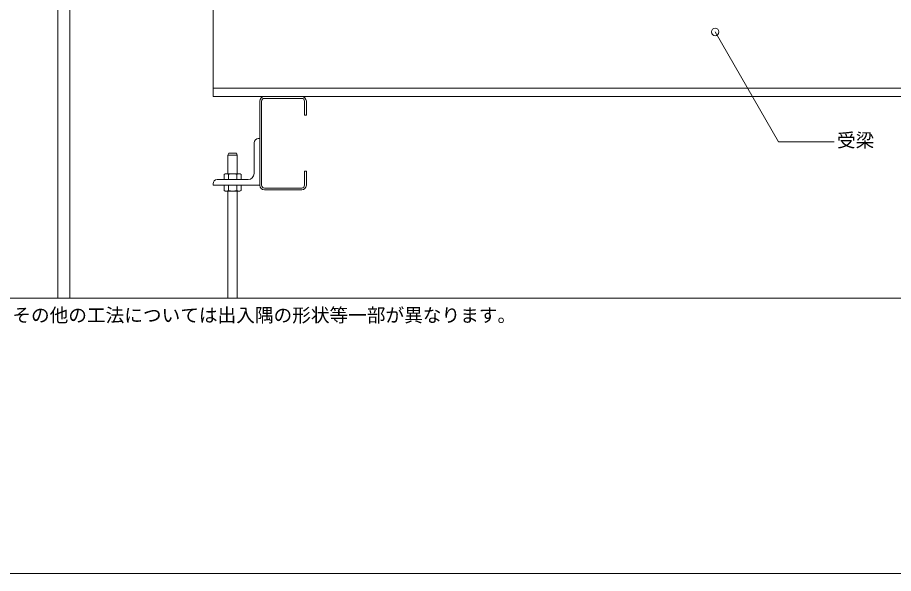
# Model space of a CAD drawing. Units: millimetres, scale not verified. Extents: x -1380 to 1380, y -955 to 955.
# Drawn here: x -354 to 584, y -955 to -359 of the extents above; entities that cross this region are included whole.
import ezdxf
from ezdxf.enums import TextEntityAlignment as Align

# ---------------------------------------------------------------- set-up
doc = ezdxf.new("R2010")
doc.units = ezdxf.units.MM
doc.header["$LTSCALE"] = 3
for name, color, linetype, lineweight in [('0-0_0', 7, 'Continuous', 9), ('0-4_MOJI', 7, 'Continuous', 18), ('0-7_KANAMONO_SCREW', 4, 'Continuous', 18), ('0-9_KANAMONO', 5, 'Continuous', 18), ('0-A_TEKKOTU', 7, 'Continuous', 18), ('0-B_doubuti', 5, 'Continuous', 18), ('0-F_WAKU', 7, 'Continuous', 18)]:
    doc.layers.add(name, color=color, linetype=linetype, lineweight=lineweight)
doc.styles.add('ＭＳ ゴシック', font='')
doc.styles.get('ＭＳ ゴシック').set_extended_font_data('MS Gothic')

msp = doc.modelspace()

# ---------------------------------------------------------------- linework, layer by layer
at = {"layer": '0-0_0', "lineweight": 18}
msp.add_lwpolyline([(-899.918, -659.998), (900.082, -659.998), (900.082, 540.002), (-899.918, 540.002)], close=True, dxfattribs=at)
at = {"layer": '0-4_MOJI'}
msp.add_lwpolyline([(520.752, -492.556), (461.203, -492.556), (393.217, -374.8)], dxfattribs=at)
msp.add_circle((393.217, -374.8), 4, dxfattribs=at)
at = {"layer": '0-7_KANAMONO_SCREW'}
for p, q in [((-128.918, -506.748), (-127.998, -504.648)), ((-128.918, -526.748), (-128.918, -506.748)), ((-127.998, -504.648), (-119.838, -504.648)), ((-118.918, -526.748), (-118.918, -506.748)), ((-131.783, -526.748), (-132.999, -527.45)), ((-132.999, -527.45), (-132.999, -532.998)), ((-132.999, -532.998), (-114.836, -532.998)), ((-131.783, -526.748), (-116.053, -526.748)), ((-128.459, -527.45), (-128.459, -532.998)), ((-119.377, -527.45), (-119.377, -532.998)), ((-116.053, -526.748), (-114.836, -527.45)), ((-114.836, -527.45), (-114.836, -532.998)), ((-132.999, -544.545), (-132.999, -538.998)), ((-132.999, -538.998), (-114.836, -538.998)), ((-128.459, -544.545), (-128.459, -538.998)), ((-119.377, -544.545), (-119.377, -538.998)), ((-114.836, -544.545), (-114.836, -538.998)), ((-131.783, -545.248), (-132.999, -544.545)), ((-131.783, -545.248), (-116.053, -545.248)), ((-128.918, -659.998), (-128.918, -545.248)), ((-118.918, -659.998), (-118.918, -545.248)), ((-116.053, -545.248), (-114.836, -544.545))]:
    msp.add_line(p, q, dxfattribs=at)
msp.add_lwpolyline([(-128.918, -506.748), (-118.918, -506.748), (-119.838, -504.648)], dxfattribs=at)
for centre, radius, start, end in [((-130.729, -530.768), 4.02, 55.61575, 124.38425), ((-123.918, -541.775), 15.027, 72.41205, 107.58795), ((-117.106, -530.768), 4.02, 55.61575, 124.38425), ((-130.729, -541.227), 4.02, 235.61575, 304.38425), ((-123.918, -530.22), 15.027, 252.41205, 287.58795), ((-117.106, -541.227), 4.02, 235.61575, 304.38425)]:
    msp.add_arc(centre, radius, start, end, dxfattribs=at)
at = {"layer": '0-9_KANAMONO'}
for p, q in [((-100.918, -493.498), (-100.918, -526.498)), ((-107.418, -532.998), (-140.418, -532.998)), ((-144.918, -537.498), (-144.918, -538.998))]:
    msp.add_line(p, q, dxfattribs=at)
msp.add_lwpolyline([(-144.918, -538.998), (-94.918, -538.998), (-94.918, -488.998), (-96.418, -488.998)], dxfattribs=at)
for centre, radius, start, end in [((-96.418, -493.498), 4.5, 90, 180), ((-140.418, -537.498), 4.5, 90, 180), ((-107.418, -526.498), 6.5, 270, 0)]:
    msp.add_arc(centre, radius, start, end, dxfattribs=at)
at = {"layer": '0-A_TEKKOTU'}
for p, q in [((-144.918, -443.998), (-144.918, -193.998)), ((-311.418, -659.998), (-311.418, -285.998)), ((-298.418, -285.998), (-298.418, -659.998)), ((-144.918, -434.998), (900.082, -434.998)), ((-144.918, -443.998), (900.082, -443.998))]:
    msp.add_line(p, q, dxfattribs=at)
at = {"layer": '0-B_doubuti'}
for p, q in [((-94.918, -538.998), (-94.918, -448.998)), ((-92.918, -448.998), (-92.918, -538.998)), ((-89.918, -443.998), (-49.918, -443.998)), ((-49.918, -445.998), (-89.918, -445.998)), ((-44.918, -523.998), (-44.918, -538.998)), ((-89.918, -541.998), (-49.918, -541.998)), ((-49.918, -543.998), (-89.918, -543.998))]:
    msp.add_line(p, q, dxfattribs=at)
for points in [[(-44.918, -448.998), (-44.918, -463.998), (-46.918, -463.998), (-46.918, -448.998)], [(-46.918, -538.998), (-46.918, -523.998), (-44.918, -523.998)]]:
    msp.add_lwpolyline(points, dxfattribs=at)
for centre, radius, start, end in [((-89.918, -448.998), 5, 90, 180), ((-89.918, -448.998), 3, 90, 180), ((-49.918, -448.998), 5, 0, 90), ((-49.918, -448.998), 3, 0, 90), ((-89.918, -538.998), 5, 180, 270), ((-89.918, -538.998), 3, 180, 270), ((-49.918, -538.998), 5, 270, 0), ((-49.918, -538.998), 3, 270, 0)]:
    msp.add_arc(centre, radius, start, end, dxfattribs=at)
at = {"layer": '0-F_WAKU'}
msp.add_lwpolyline([(-1379.918, -954.998), (1380.082, -954.998), (1380.082, 955.002), (-1379.918, 955.002)], close=True, dxfattribs=at)

# ---------------------------------------------------------------- texts
at = {"layer": '0-4_MOJI', "style": 'ＭＳ ゴシック'}
for s, p in [('受梁', (523.752, -502.556)), ('※こちらの図は熱工法とストライプ工法の場合の形状です。その他の工法については出入隅の形状等一部が異なります。', (-899.918, -689.998))]:
    msp.add_text(s, height=14.66, dxfattribs=at).set_placement(p, align=Align.BOTTOM_LEFT)

doc.saveas('drawing.dxf')
